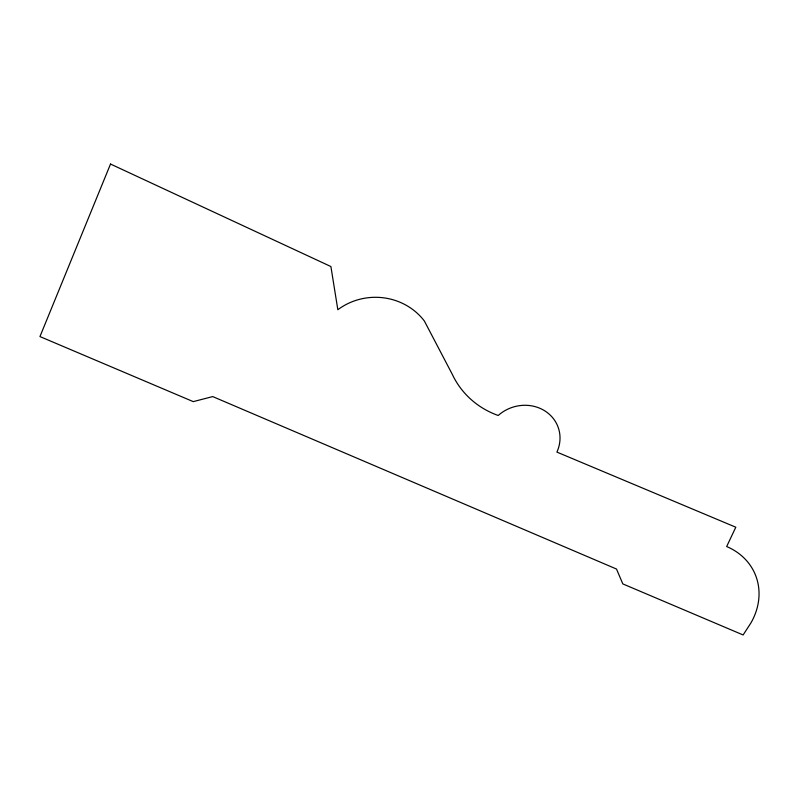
<?xml version="1.0" encoding="UTF-8"?>
<svg xmlns="http://www.w3.org/2000/svg" width="799" height="799" viewBox="0 0 799 799"><rect width="100%" height="100%" fill="white"/><g stroke="black" fill="none" stroke-linecap="round" stroke-linejoin="round"><path stroke-width="1.2" d="M110.522 164.045L39.95 336.569L193.258 401.627L212.714 396.584L616.498 569.038L622.83 583.909L743.12 634.955L750.82 623.11A67.845 57.668 -23.7 0 0 726.661 546.536L735.809 527.22L556.903 452.094A37.363 34.277 -19.6 0 0 544.668 410.776A37.363 34.277 -19.6 0 0 498.206 415.48A87.54 82.457 -27.4 0 1 452.294 374.332L424.369 321.018A60.574 57.588 -2.3 0 0 337.837 309.732L330.906 266.546L110.522 164.045"/></g></svg>
